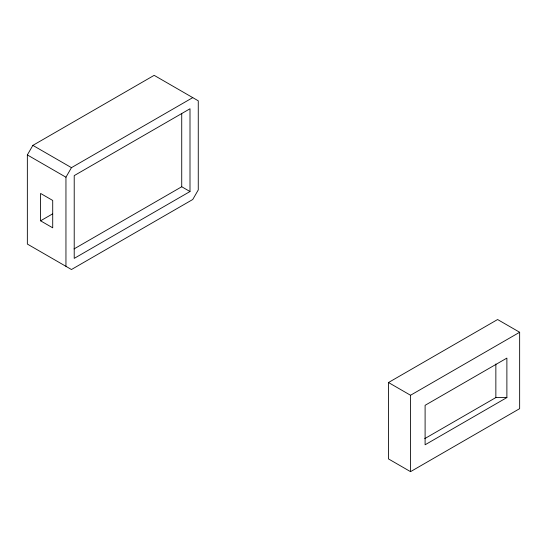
<?xml version="1.0" encoding="UTF-8"?>
<svg xmlns="http://www.w3.org/2000/svg" width="547" height="547" viewBox="0 0 547 547"><rect width="100%" height="100%" fill="white"/><g stroke="black" fill="none" stroke-linecap="round" stroke-linejoin="round"><path stroke-width="0.82" d="M27.35 154.924L32.861 145.379L154.158 75.342L198.267 100.812L198.267 189.939L192.756 199.491L71.459 269.521L27.35 244.058L27.35 154.924L65.948 177.207L65.948 266.341M65.948 177.207L71.459 167.655L192.756 97.626M40.581 220.817L52.71 227.819L52.71 200.448L40.581 193.44L40.581 220.817L52.423 213.98M74.057 248.919L181.727 186.759L190 191.532L190 108.771L74.214 175.614L74.214 258.382L190 191.532M388.486 382.524L497.599 319.53L519.65 332.261L519.65 408.657L410.537 471.658L388.486 458.919L388.486 382.524L410.537 395.255L519.65 332.261M424.725 438.639L495.856 397.566L506.884 397.566L506.884 358.094L425.101 405.313L425.101 444.786L506.884 397.566M32.861 145.379L71.459 167.655M495.856 363.974L495.856 397.566M410.537 395.255L410.537 471.658M181.727 113.379L181.727 186.759"/></g></svg>
